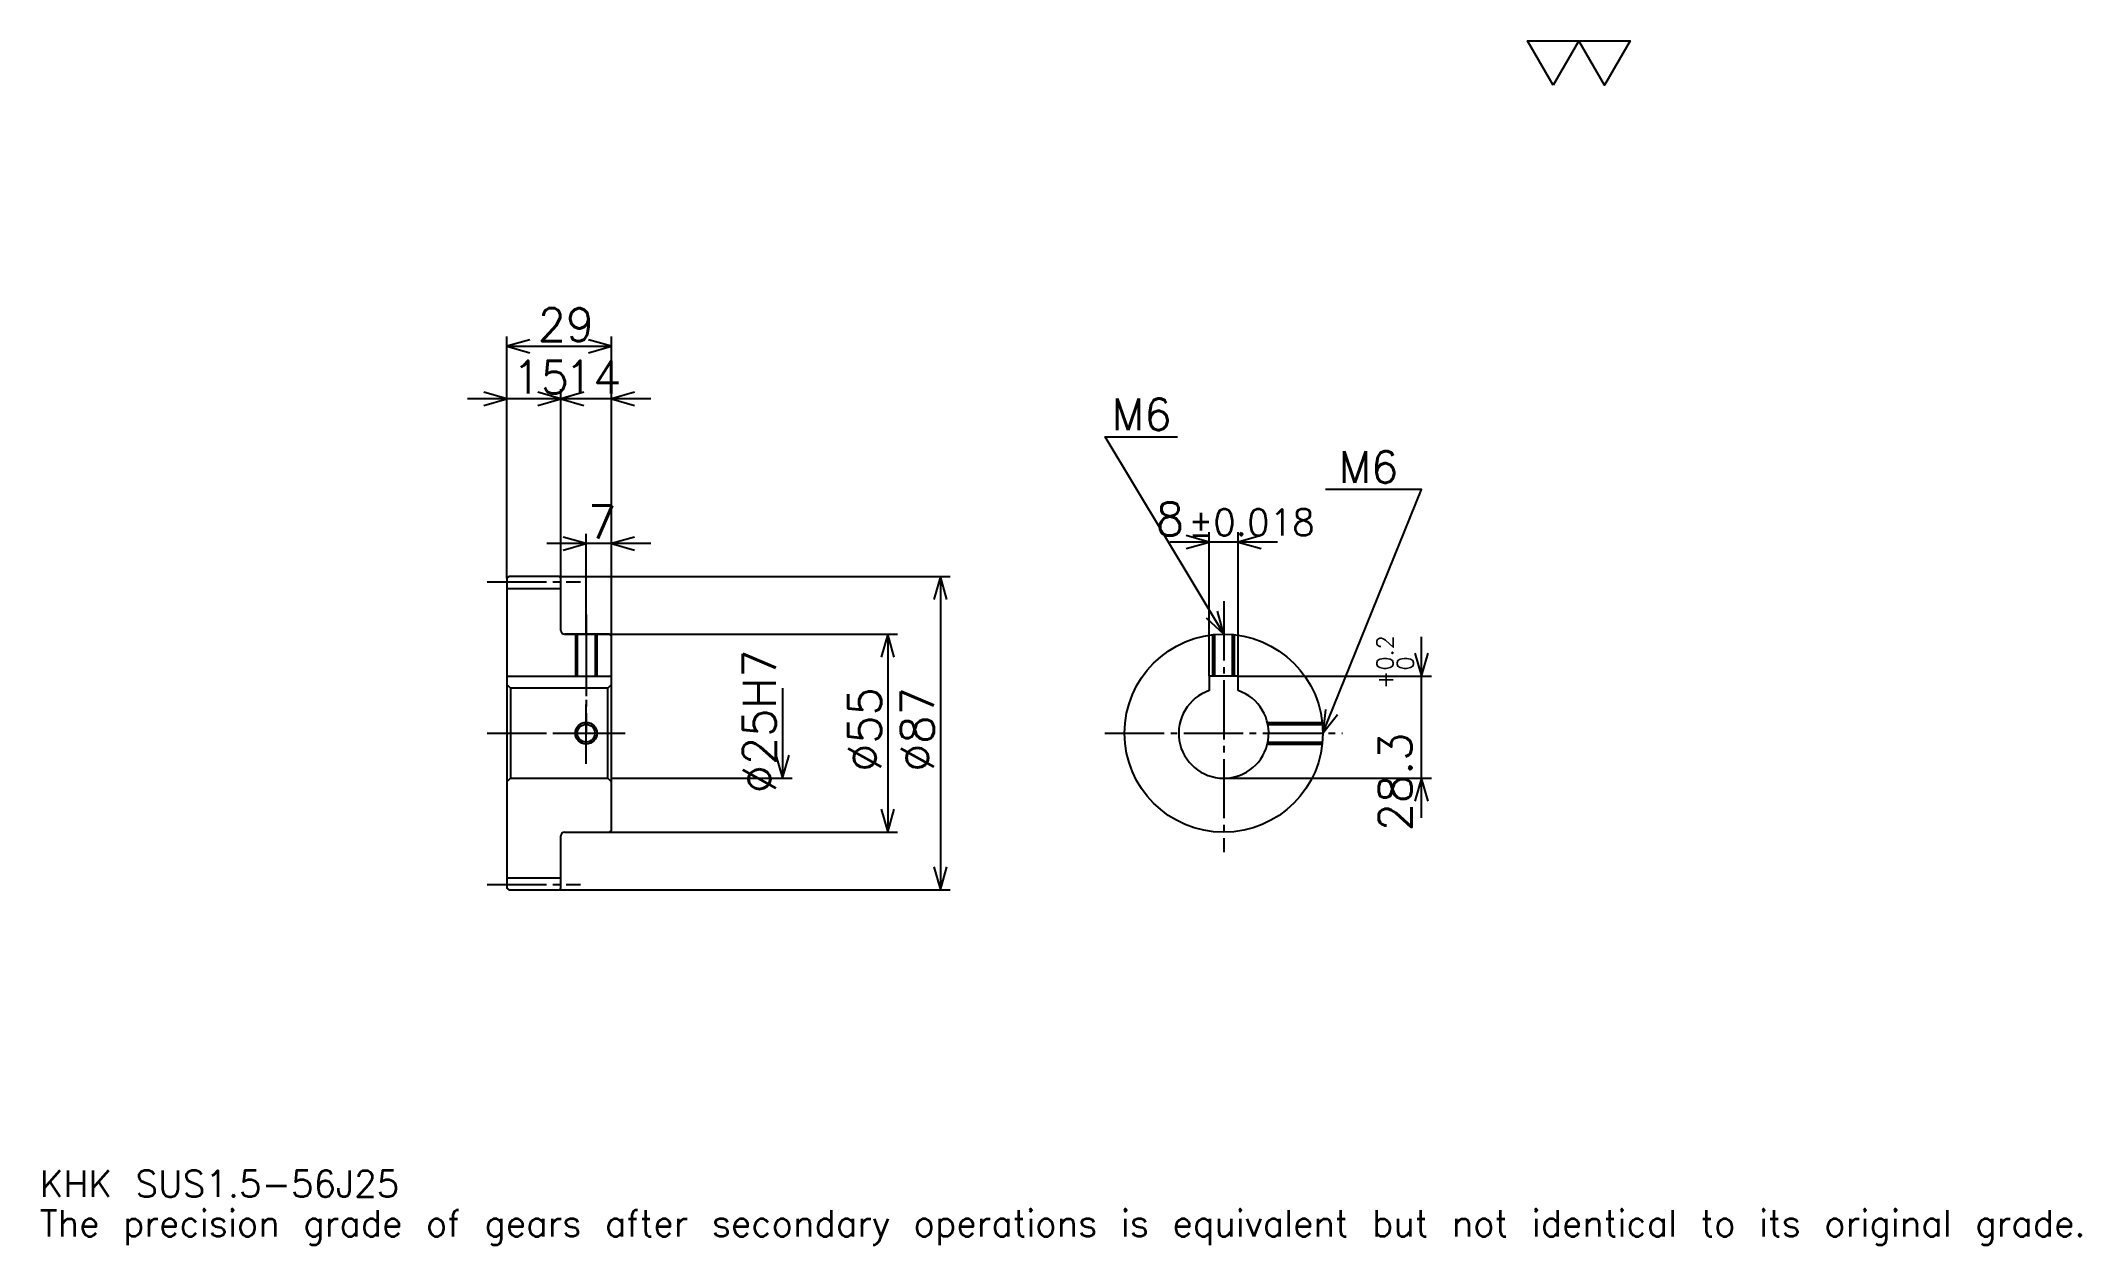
# Model space of a CAD drawing. Extents: x 19 to 585, y 7 to 341.
import ezdxf

# ---------------------------------------------------------------- set-up
doc = ezdxf.new("R2010")
doc.units = 0
doc.linetypes.add('DASHDOT', pattern=[21.913044, 16.434783, -1.826087, 1.826087, -1.826087])
doc.layers.get('0').update_dxf_attribs({"linetype": 'CONTINUOUS'})
doc.layers.add('DASHDOT', color=6, linetype='DASHDOT')
doc.styles.add('KANJI', font='TXT', dxfattribs={"bigfont": 'BIGFONT'})

msp = doc.modelspace()

# ---------------------------------------------------------------- linework, layer by layer
at = {"color": 5}
for p, q in [((147.913055, 192.32608), (147.913055, 258.978241)), ((147.913055, 256.239136), (176.913055, 256.239136)), ((176.913055, 192.32608), (176.913055, 258.978241)), ((162.913055, 192.32608), (162.913055, 244.369568)), ((173.869583, 241.630432), (136.956528, 241.630432)), ((187.869568, 241.630432), (151.956528, 241.630432)), ((169.913055, 192.32608), (169.913055, 204.195648)), ((342.847839, 164.626083), (342.847839, 204.630432)), ((350.847839, 164.626083), (350.847839, 204.630432)), ((187.869568, 201.456512), (158.956528, 201.456512)), ((361.804382, 201.891296), (331.891296, 201.891296)), ((147.913055, 191.82608), (147.913055, 192.32608)), ((162.413055, 192.32608), (176.913055, 192.32608)), ((162.913055, 191.82608), (162.913055, 192.32608)), ((169.913055, 176.32608), (169.913055, 192.32608)), ((169.913055, 176.32608), (169.913055, 192.32608)), ((176.913055, 192.32608), (270.956543, 192.32608)), ((176.913055, 175.82608), (176.913055, 192.32608)), ((268.217407, 192.32608), (268.217407, 105.32608)), ((163.913055, 176.32608), (176.913055, 176.32608)), ((176.913055, 176.32608), (256.347839, 176.32608)), ((253.608704, 176.32608), (253.608704, 121.32608)), ((401.739136, 125.36956), (401.739136, 175.582596)), ((350.847839, 164.626083), (404.478271, 164.626083)), ((224.391312, 161.32608), (224.391312, 136.32608)), ((176.913055, 136.32608), (227.130432, 136.32608)), ((346.847839, 136.32608), (404.478271, 136.32608)), ((163.913055, 121.32608), (176.913055, 121.32608)), ((176.913055, 121.32608), (256.347839, 121.32608)), ((162.413055, 105.32608), (176.913055, 105.32608)), ((176.913055, 105.32608), (270.956543, 105.32608))]:
    msp.add_line(p, q, dxfattribs=at)
at = {"color": 4}
for p, q in [((147.913055, 188.95108), (162.913055, 188.95108)), ((147.913055, 164.626083), (176.913055, 164.626083)), ((148.913055, 161.32608), (148.913055, 136.32608)), ((175.913055, 161.32608), (176.913055, 162.32608)), ((175.913055, 136.32608), (176.913055, 135.32608)), ((147.913055, 108.70108), (162.913055, 108.70108))]:
    msp.add_line(p, q, dxfattribs=at)
at = {"color": 7}
msp.add_lwpolyline([(438.260864, 328.695648), (431.13913, 341.040009), (459.626068, 341.040009), (452.504333, 328.695648), (445.382599, 341.040009), (438.260864, 328.695648)], dxfattribs=at)
at = {"color": 5}
for points in [[(154.304367, 258.065216), (147.913055, 256.239136), (154.304367, 254.413025)], [(170.521759, 254.413025), (176.913055, 256.239136), (170.521759, 258.065216)], [(141.521744, 239.804352), (147.913055, 241.630432), (141.521744, 243.456512)], [(156.521759, 239.804352), (162.913055, 241.630432), (156.521759, 243.456512)], [(169.304352, 243.456512), (162.913055, 241.630432), (169.304352, 239.804352)], [(183.304352, 243.456512), (176.913055, 241.630432), (183.304352, 239.804352)], [(346.847839, 176.32608), (313.978271, 231.108688), (334.065247, 231.108688)], [(374.347839, 148.82608), (401.739136, 216.5), (375.078247, 216.5)], [(163.521759, 199.630432), (169.913055, 201.456512), (163.521759, 203.282608)], [(183.304352, 203.282608), (176.913055, 201.456512), (183.304352, 199.630432)], [(336.456543, 200.065216), (342.847839, 201.891296), (336.456543, 203.717377)], [(357.239136, 203.717377), (350.847839, 201.891296), (357.239136, 200.065216)], [(270.043488, 185.934784), (268.217407, 192.32608), (266.391296, 185.934784)], [(341.993683, 180.867065), (346.847839, 176.32608), (345.125397, 182.746094)], [(255.434799, 169.934784), (253.608704, 176.32608), (251.782623, 169.934784)], [(399.913055, 171.01738), (401.739136, 164.626083), (403.565216, 171.01738)], [(375.053101, 155.435623), (374.347839, 148.82608), (378.438477, 154.065369)], [(222.565216, 142.717392), (224.391312, 136.32608), (226.217407, 142.717392)], [(403.565216, 129.934784), (401.739136, 136.32608), (399.913055, 129.934784)], [(251.782623, 127.717384), (253.608704, 121.32608), (255.434799, 127.717384)], [(266.391296, 111.717384), (268.217407, 105.32608), (270.043488, 111.717384)]]:
    msp.add_lwpolyline(points, dxfattribs=at)
at = {"color": 4}
for points in [[(162.913055, 177.32608), (162.913055, 191.82608), (162.413055, 192.32608), (148.413055, 192.32608), (147.913055, 191.82608), (147.913055, 135.32608)], [(163.913055, 121.32608), (176.413055, 121.32608), (176.913055, 121.82608), (176.913055, 175.82608), (176.413055, 176.32608), (163.913055, 176.32608)], [(166.913055, 176.32608), (166.913055, 164.626083)], [(167.453064, 176.32608), (167.453064, 164.626083)], [(172.373047, 176.32608), (172.373047, 164.626083)], [(172.913055, 176.32608), (172.913055, 164.626083)], [(343.847839, 164.626083), (343.847839, 176.161957)], [(344.387817, 164.626083), (344.387817, 176.215836)], [(349.307861, 164.626083), (349.307861, 176.215836)], [(349.847839, 164.626083), (349.847839, 176.161957)], [(350.847839, 160.668793), (350.847839, 164.626083), (342.847839, 164.626083), (342.847839, 160.668793)], [(147.913055, 135.32608), (148.913055, 136.32608), (175.913055, 136.32608), (175.913055, 161.32608), (148.913055, 161.32608), (147.913055, 162.32608)], [(358.982483, 151.82608), (374.183716, 151.82608)], [(359.103394, 151.286087), (374.23761, 151.286087)], [(358.982483, 145.82608), (374.183716, 145.82608)], [(359.103394, 146.366074), (374.23761, 146.366074)], [(147.913055, 135.32608), (147.913055, 105.82608), (148.413055, 105.32608), (162.413055, 105.32608), (162.913055, 105.82608), (162.913055, 120.32608)]]:
    msp.add_lwpolyline(points, dxfattribs=at)
for centre, radius in [((346.847839, 148.82608), 27.5), ((169.913055, 148.82608), 2.46)]:
    msp.add_circle(centre, radius, dxfattribs=at)
at = {"color": 7}
msp.add_circle((169.913055, 148.82608), 3, dxfattribs=at)
at = {"color": 4}
for centre, radius, start, end in [((163.913055, 177.32608), 1, 180, 270), ((346.847839, 148.82608), 12.5, 108.66292518, 71.33707482), ((163.913055, 120.32608), 1, 90, 180)]:
    msp.add_arc(centre, radius, start, end, dxfattribs=at)
at = {"layer": 'DASHDOT', "color": 7}
for p, q in [((142.434799, 190.82608), (168.391312, 190.82608)), ((346.847839, 185.456512), (346.847839, 115.847824)), ((169.913055, 176.32608), (169.913055, 148.82608)), ((142.434799, 148.82608), (182.391312, 148.82608)), ((313.869568, 148.82608), (379.826111, 148.82608)), ((142.434799, 106.82608), (168.391312, 106.82608))]:
    msp.add_line(p, q, dxfattribs=at)
for points in [[(169.913055, 181.804337), (169.913055, 159.147827)], [(169.913055, 140.347824), (169.913055, 157.304337)], [(161.434799, 148.82608), (178.391312, 148.82608)]]:
    msp.add_lwpolyline(points, dxfattribs=at)

# ---------------------------------------------------------------- texts
at = {"color": 7, "style": 'KANJI'}
for s, height, p in [('29', 9.130435, (156.478271, 257.699982)), ('15', 9.130435, (149.478271, 243.091309)), ('14', 9.130435, (163.978271, 243.091309)), ('M6', 8.765218, (315.804382, 232.934784)), ('M6', 8.765218, (378.730438, 218.32608)), ('7', 9.130435, (170.445663, 202.917389)), ('8', 9.130435, (328.000793, 203.717377)), ('%%p0.018', 7.304348, (337.038818, 203.717377)), ('KHK SUS1.5-56J25', 7.304348, (18.26087, 20.086956)), ('The precision grade of gears after secondary operations is equivalent but not identical to its original grade.', 7.304348, (18.26087, 9.130435))]:
    msp.add_text(s, height=height, dxfattribs=at).set_placement(p)
for s, height, p in [('%%c25H7', 9.130435, (222.565216, 132.16304)), ('0.2', 4.565217, (393.886963, 166.245117)), ('+', 4.565217, (393.886963, 161.13208)), ('0', 4.565217, (399.547852, 166.245117)), ('%%c55', 9.130435, (251.782623, 138.097824)), ('%%c87', 9.130435, (266.391296, 138.097824)), ('28.3', 9.130435, (399, 121.611938))]:
    msp.add_text(s, height=height, rotation=90, dxfattribs=at).set_placement(p)

doc.saveas('drawing.dxf')
